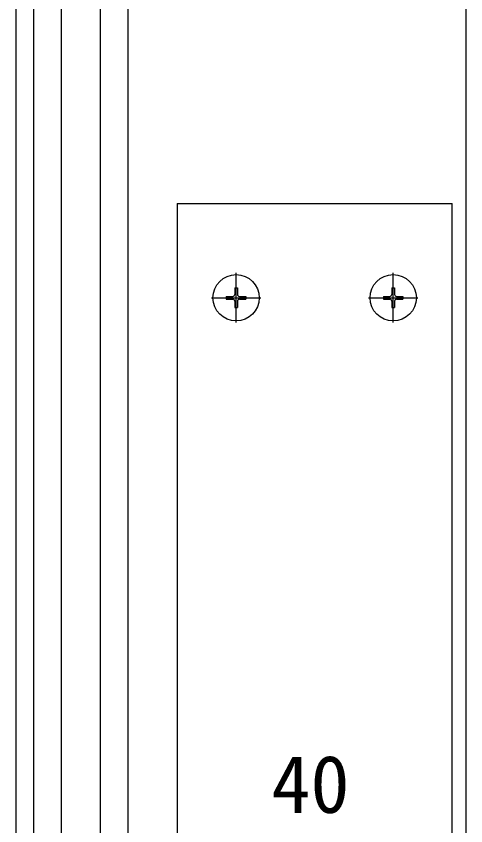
# Model space of a CAD drawing. Units: millimetres, scale not verified. Extents: x -875 to 875, y -1304 to 1296.
# Drawn here: x -627.5 to -513, y 511.9 to 717.9 of the extents above; entities that cross this region are included whole.
import ezdxf
from ezdxf.enums import TextEntityAlignment as Align

# ---------------------------------------------------------------- set-up
doc = ezdxf.new("R2010")
doc.units = ezdxf.units.MM
doc.header["$LTSCALE"] = 8
for name, color, linetype in [('0-4_YKK_12', 2, 'Continuous'), ('0-5_YKK_13', 4, 'Continuous'), ('0-6_YKK_D', 6, 'Continuous')]:
    doc.layers.add(name, color=color, linetype=linetype)
doc.styles.add('ＭＳ ゴシック', font='')
doc.styles.get('ＭＳ ゴシック').set_extended_font_data('MS Gothic')

msp = doc.modelspace()

# ---------------------------------------------------------------- linework, layer by layer
at = {"layer": '0-4_YKK_12'}
for p, q in [((-623, 465.799), (-623, 865.799)), ((-616.002, 465.799), (-616.002, 865.799)), ((-606, 465.799), (-606, 865.799)), ((-599, 465.799), (-599, 865.799)), ((-513, 830.8), (-513, 467.8)), ((-571.5, 640), (-571.5, 652.6)), ((-531.5, 640), (-531.5, 652.6)), ((-577.8, 646.3), (-565.2, 646.3)), ((-537.8, 646.3), (-525.2, 646.3))]:
    msp.add_line(p, q, dxfattribs=at)
msp.add_lwpolyline([(-627.5, 460.8), (-627.5, 865.8), (-625.5, 865.8)], dxfattribs=at)
at = {"layer": '0-5_YKK_13'}
for p, q in [((-586.5, 670.3), (-586.5, 417.8)), ((-586.5, 670.3), (-516.5, 670.3)), ((-516.5, 417.8), (-516.5, 670.3)), ((-571.85, 648.8), (-571.15, 648.8)), ((-571.85, 648.8), (-571.85, 647.15)), ((-571.15, 648.8), (-571.15, 647.15)), ((-531.85, 648.8), (-531.15, 648.8)), ((-531.85, 648.8), (-531.85, 647.15)), ((-531.15, 648.8), (-531.15, 647.15)), ((-574, 646.65), (-574, 645.95)), ((-574, 646.65), (-572.35, 646.65)), ((-574, 645.95), (-572.35, 645.95)), ((-571.85, 645.45), (-571.85, 643.8)), ((-571.15, 645.45), (-571.15, 643.8)), ((-570.65, 646.65), (-569, 646.65)), ((-570.65, 645.95), (-569, 645.95)), ((-569, 646.65), (-569, 645.95)), ((-534, 646.65), (-534, 645.95)), ((-534, 646.65), (-532.35, 646.65)), ((-534, 645.95), (-532.35, 645.95)), ((-531.85, 645.45), (-531.85, 643.8)), ((-531.15, 645.45), (-531.15, 643.8)), ((-530.65, 646.65), (-529, 646.65)), ((-530.65, 645.95), (-529, 645.95)), ((-529, 646.65), (-529, 645.95)), ((-571.85, 643.8), (-571.15, 643.8)), ((-531.85, 643.8), (-531.15, 643.8))]:
    msp.add_line(p, q, dxfattribs=at)
for centre in [(-571.5, 646.3), (-531.5, 646.3)]:
    msp.add_circle(centre, 5.9, dxfattribs=at)
for centre, start, end in [((-572.35, 647.15), 270, 0), ((-570.65, 647.15), 180, 270), ((-532.35, 647.15), 270, 0), ((-530.65, 647.15), 180, 270), ((-572.35, 645.45), 0, 90), ((-570.65, 645.45), 90, 180), ((-532.35, 645.45), 0, 90), ((-530.65, 645.45), 90, 180)]:
    msp.add_arc(centre, 0.5, start, end, dxfattribs=at)

# ---------------------------------------------------------------- texts
at = {"layer": '0-6_YKK_D', "style": 'ＭＳ ゴシック'}
msp.add_text('40', height=14.66, dxfattribs=at).set_placement((-562.545, 510.8), align=Align.BOTTOM_LEFT)

doc.saveas('drawing.dxf')
